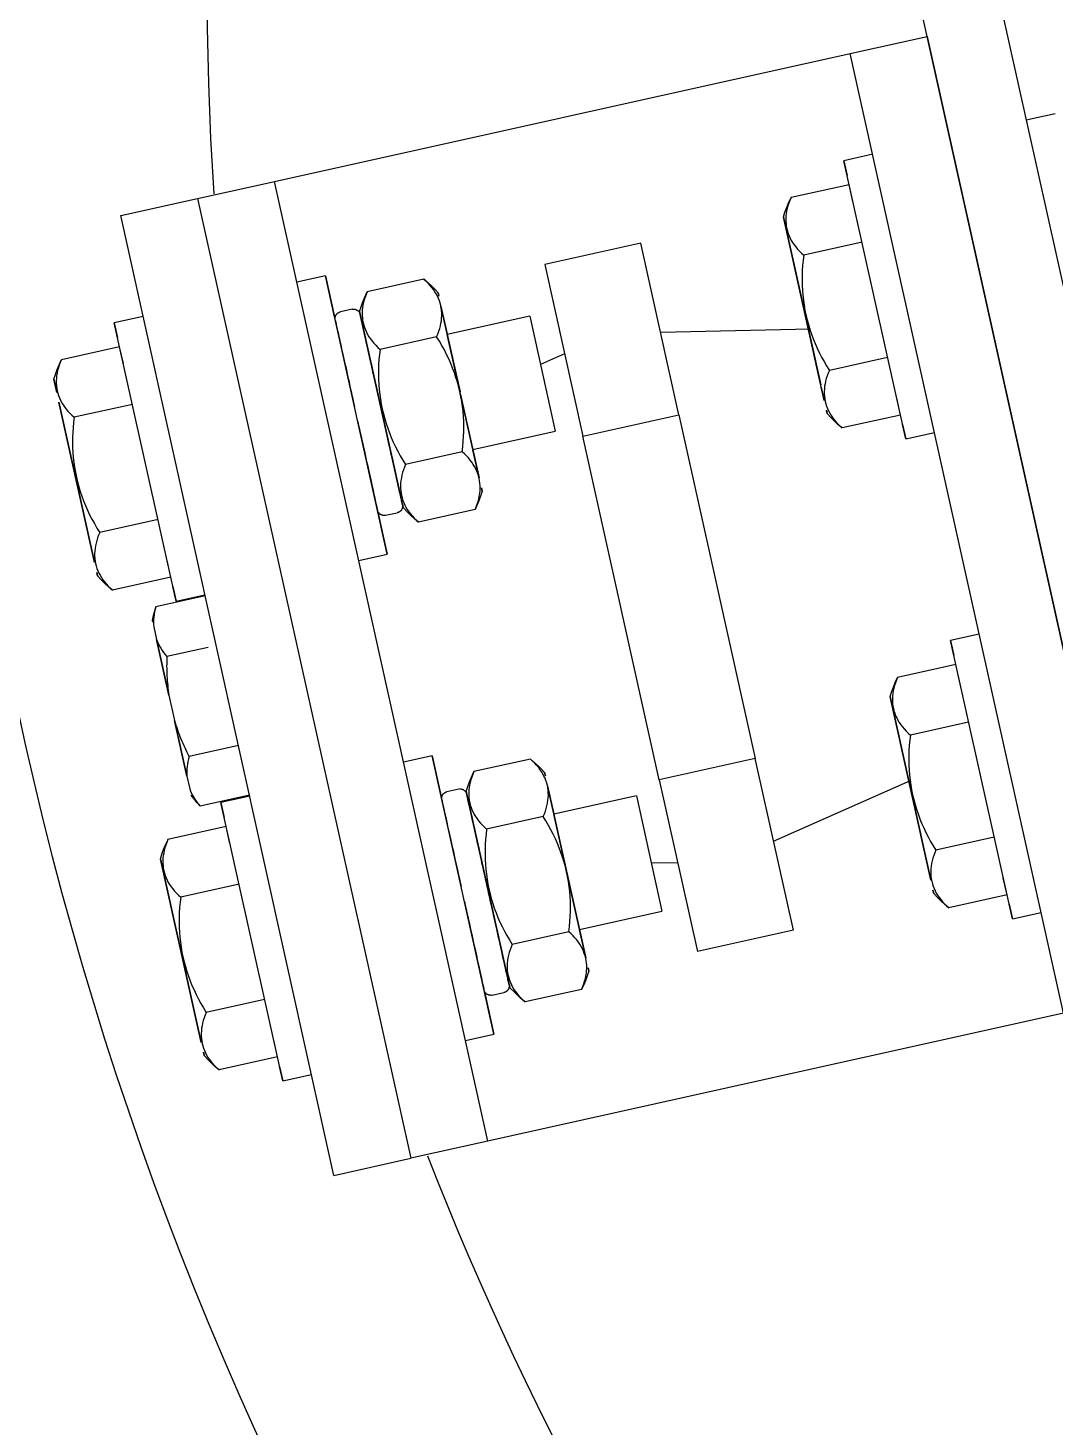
# Model space of a CAD drawing. Header units: millimetres. Extents: x -1534340 to 1713810, y -1348191 to 1114081.
# Drawn here: x 1308045.9 to 1308150.4, y -649718.7 to -649576.4 of the extents above; entities that cross this region are included whole.
import ezdxf

# ---------------------------------------------------------------- set-up
doc = ezdxf.new("R2010")
doc.units = ezdxf.units.MM
doc.header["$LTSCALE"] = 100
for name, color, linetype in [('ccu12-Manh', 8, 'Continuous'), ('KT-Kich thuoc', 9, 'Continuous'), ('SPE-MEP-Electric', 46, 'Continuous'), ('Xref_ST_MBDV Cot vach 30.7.2022$0$Xref_ST_MBDV Cot vach 30.7.2022|Xref_ST_MBDV Cot vach 30.7.2022|Xref_ST_MBDV Cot vach 30.7.2022|Xref_ST_MBDV Cot vach 30.7.2022|A-WALL-PATT', 251, 'Continuous')]:
    doc.layers.add(name, color=color, linetype=linetype)

# ---------------------------------------------------------------- blocks, each defined once
blk = doc.blocks.new('Xref_ST_MBDV Cot vach 30.7.2022$0$Tuong Vay01-flat-1')
at = {"layer": 'Xref_ST_MBDV Cot vach 30.7.2022$0$Xref_ST_MBDV Cot vach 30.7.2022|Xref_ST_MBDV Cot vach 30.7.2022|Xref_ST_MBDV Cot vach 30.7.2022|Xref_ST_MBDV Cot vach 30.7.2022|A-WALL-PATT'}
h = blk.add_hatch(dxfattribs=at)
h.set_pattern_fill('ACET-2D-VATLIEU04', color=256, scale=50, pattern_type=2)
h.set_pattern_definition([(50, (-11139561.84, -1407213.45), (-225.902474, 189.5546825), [37.5, -412.5]), (355, (-11139561.84, -1407213.45), (32.127212, 367.215716), [30, -330]), (100.4514, (-11139531.95, -1407216.06), (-341.231527, -62.944187), [31.870095, -350.571056]), (46.1842, (-11139561.84, -1407113.45), (-319.180497, 306.252097), [56.25, -618.75]), (96.6356, (-11139517.37, -1407120.34), (-516.995922, -60.144022), [47.805144, -525.8565]), (351.1842, (-11139561.84, -1407113.45), (84.740774, 546.39543), [45, -495]), (21, (-11139511.84, -1407138.45), (-105.680822, 275.3079534), [37.5, -412.5]), (326, (-11139511.84, -1407138.45), (206.128805, 305.59852), [30, -330]), (71.4514, (-11139486.97, -1407155.22), (-328.963765, 110.380101), [31.870095, -350.571056]), (37.5, (-11139561.84, -1407213.45), (-78.1345294, 101.8269012), [0, -326, 0, -335, 0, -331.25]), (7.5, (-11139561.84, -1407213.45), (-23.2793464, 176.824191), [0, -191, 0, -318.5, 0, -126.25]), (327.5, (-11139673.34, -1407213.45), (71.9444175, 112.9301145), [0, -125, 0, -390, 0, -517.5000003]), (317.5, (-11139723.34, -1407213.45), (158.0205496, 172.449169), [0, -162.5, 0, -259, 0, -367.5]), (45, (-11139561.84, -1407213.45), (-150.260191, 150.260191), []), (45, (-11139561.84, -1407152.2), (-150.260191, 150.260191), [])])
h.paths.add_polyline_path([(-82665.42, -118500.01), (-81837.42, -121132.03), (-80902.72, -123728.08), (-79862.88, -126283.84), (-78719.64, -128795.04), (-77474.9, -131257.52), (-76130.73, -133667.15), (-74689.38, -136019.95), (-73153.23, -138311.98), (-71524.86, -140539.43), (-69806.97, -142698.6), (-68002.42, -144785.88), (-66114.21, -146797.8), (-64145.5, -148731.01), (-62099.55, -150582.3), (-59979.78, -152348.57), (-57789.72, -154026.89), (-55533, -155614.47), (-53213.4, -157108.65), (-50834.77, -158506.95), (-48401.07, -159807.05), (-45916.36, -161006.78), (-43384.77, -162104.14), (-40810.51, -163097.3), (-38197.89, -163984.61), (-35551.23, -164764.6), (-32874.96, -165435.95), (-30173.53, -165997.57), (-27451.45, -166448.5), (-24701.85, -166789.32), (-4396.73, -168938.26), (36420.02, -167648.22), (41836.49, -160718.64), (12445.39, -24367.66), (8472.91, -9248.97), (-4718.71, -5521.4), (-10557.46, -9946.82), (-34021.19, -27848.25), (-39776.65, -32008.57), (-41248.86, -35293.77), (-45787.32, -38574.38), (-49368.49, -38942), (-57644.19, -44924.07), (-59844.65, -46601.45), (-61968.93, -48362.3), (-64019.6, -50208.35), (-65993.25, -52136.53), (-67886.59, -54143.62), (-69696.47, -56226.28), (-71419.87, -58381.05), (-73053.94, -60604.33), (-74595.93, -62892.43), (-76043.3, -65241.53), (-77393.62, -67647.73), (-78644.64, -70107.01), (-79794.3, -72615.29), (-80840.66, -75168.38), (-81782, -77762.03), (-82616.74, -80391.93), (-83343.48, -83053.69), (-83961.03, -85742.89), (-84468.35, -88455.04), (-84864.6, -91185.63), (-85149.11, -93930.12), (-85321.41, -96683.6), (-85381.3, -99529.51), (-85328.5, -102200.84), (-85163.21, -104955.39), (-84885.7, -107700.59), (-84496.43, -110432.19), (-83996.05, -113145.63), (-83385.37, -115836.4)], flags=16)
h.paths.add_polyline_path([(-83625.46, -118780.63), (-82785.21, -121451.59), (-81836.68, -124086.04), (-80781.46, -126679.6), (-79621.31, -129227.95), (-78358.15, -131726.85), (-76994.1, -134172.14), (-75531.43, -136559.73), (-73972.56, -138885.67), (-72320.1, -141146.07), (-70576.8, -143337.18), (-68745.55, -145455.33), (-66829.42, -147497.01), (-64831.58, -149458.82), (-62755.37, -151337.49), (-60604.25, -153129.89), (-58381.78, -154833.04), (-56091.69, -156444.1), (-53737.77, -157960.38), (-51323.96, -159379.37), (-48854.26, -160698.7), (-46332.79, -161916.18), (-43763.75, -163029.77), (-41151.42, -164037.62), (-38500.15, -164938.06), (-35814.34, -165729.58), (-33098.48, -166410.87), (-30357.09, -166980.79), (-27594.73, -167438.39), (-24815.99, -167782.83), (-4433.74, -169939.93), (36919.56, -168632.94), (42912.69, -160965.6), (13418.23, -24135.12), (9294.84, -8442.07), (-4925.94, -4423.69), (-11162.76, -9150.82), (-34617.48, -27045.38), (-40579.63, -31355.1), (-42051.84, -34640.3), (-46155.98, -37606.97), (-49737.15, -37974.59), (-58240.31, -44121.08), (-60467.12, -45818.54), (-62622.82, -47605.44), (-64703.82, -49478.79), (-66706.66, -51435.49), (-68628.01, -53472.27), (-70464.67, -55585.74), (-72213.56, -57772.38), (-73871.8, -60028.55), (-75436.6, -62350.49), (-76905.37, -64734.35), (-78275.67, -67176.14), (-79545.2, -69671.8), (-80711.86, -72217.17), (-81773.71, -74808.03), (-82728.97, -77440.05), (-83576.05, -80108.85), (-84313.55, -82809.98), (-84940.23, -85538.96), (-85455.06, -88291.23), (-85857.17, -91062.22), (-86145.89, -93847.3), (-86320.76, -96641.84), (-86381.51, -99528.87), (-86327.91, -102240.68), (-86160.19, -105035.66), (-85878.58, -107821.47), (-85483.55, -110593.48), (-84975.76, -113347.05), (-84356.06, -116077.62)])
blk = doc.blocks.new('A$C3D120D72')
for p, q in [((-462.44, 343.62), (-462.42, 2221.96)), ((-454.42, 2221.96), (-454.44, 343.62)), ((-454.43, 1147.79), (-454.43, 1247.79)), ((-446.43, 1247.79), (-386.43, 1247.79)), ((-446.43, 1247.79), (-446.43, 1147.79)), ((-386.43, 1247.79), (-378.4, 1247.79)), ((-386.43, 1247.79), (-386.43, 1147.79)), ((-378.4, 1147.79), (-378.4, 1247.79)), ((-370.4, 1247.79), (-378.4, 1247.79)), ((-370.4, 1247.79), (-370.4, 1147.79)), ((-443.43, 1237.29), (-446.43, 1237.29)), ((-443.43, 1237.29), (-446.43, 1237.29)), ((-443.43, 1235.77), (-443.43, 1237.29)), ((-443.43, 1237.29), (-443.43, 1208.29)), ((-443.43, 1235.77), (-443.43, 1237.29)), ((-443.43, 1237.29), (-443.43, 1235.77)), ((-386.43, 1237.29), (-389.4, 1237.29)), ((-389.4, 1233.04), (-389.4, 1237.29)), ((-389.4, 1237.29), (-389.4, 1208.29)), ((-386.43, 1237.29), (-389.4, 1237.29)), ((-389.4, 1233.04), (-389.4, 1237.29)), ((-389.4, 1237.29), (-389.4, 1233.04)), ((-367.4, 1237.29), (-370.4, 1237.29)), ((-367.4, 1237.29), (-370.4, 1237.29)), ((-367.4, 1235.77), (-367.4, 1237.29)), ((-367.4, 1237.29), (-367.4, 1208.29)), ((-367.4, 1235.77), (-367.4, 1237.29)), ((-367.4, 1237.29), (-367.4, 1235.77)), ((-443.43, 1234.79), (-437.36, 1234.79)), ((-443.43, 1234.79), (-443.43, 1233.04)), ((-399.1, 1234.79), (-393.2, 1234.79)), ((-367.4, 1234.79), (-361.32, 1234.79)), ((-367.4, 1234.79), (-367.4, 1233.04)), ((-436.21, 1233.08), (-436.18, 1233.03)), ((-436.18, 1233.03), (-436.18, 1232.68)), ((-436.18, 1232.68), (-436.18, 1233.03)), ((-436.18, 1233.03), (-436.18, 1232.68)), ((-436.18, 1232.68), (-436.18, 1233.03)), ((-421.43, 1233.59), (-411.43, 1233.59)), ((-421.43, 1233.59), (-421.43, 1215.69)), ((-411.43, 1215.69), (-411.43, 1233.59)), ((-400.21, 1233.14), (-399.95, 1233.58)), ((-400.21, 1232.79), (-400.21, 1233.14)), ((-400.21, 1233.14), (-400.21, 1232.79)), ((-400.21, 1232.79), (-400.21, 1233.14)), ((-400.21, 1233.14), (-400.21, 1232.79)), ((-392.05, 1233.08), (-392.01, 1233)), ((-392.01, 1233), (-392.01, 1232.65)), ((-392.01, 1232.65), (-392.01, 1233)), ((-392.01, 1233), (-392.01, 1232.65)), ((-392.01, 1232.65), (-392.01, 1233)), ((-390.09, 1233.39), (-391.31, 1233.39)), ((-360.17, 1233.08), (-360.15, 1233.03)), ((-360.15, 1233.03), (-360.15, 1232.68)), ((-360.15, 1232.68), (-360.15, 1233.03)), ((-360.15, 1233.03), (-360.15, 1232.68)), ((-360.15, 1232.68), (-360.15, 1233.03)), ((-436.18, 1231.66), (-436.18, 1212.55)), ((-436.18, 1212.55), (-436.18, 1231.66)), ((-436.18, 1231.66), (-436.18, 1212.55)), ((-436.18, 1212.55), (-436.18, 1231.66)), ((-400.21, 1213.83), (-400.21, 1231.75)), ((-400.21, 1231.75), (-400.21, 1228.84)), ((-400.21, 1228.84), (-400.21, 1231.75)), ((-400.21, 1231.75), (-400.21, 1228.84)), ((-392.01, 1231.63), (-392.01, 1212.58)), ((-392.01, 1212.58), (-392.01, 1231.63)), ((-392.01, 1231.63), (-392.01, 1212.58)), ((-392.01, 1212.58), (-392.01, 1231.63)), ((-360.15, 1231.66), (-360.15, 1212.55)), ((-360.15, 1212.55), (-360.15, 1231.66)), ((-360.15, 1231.66), (-360.15, 1212.55)), ((-360.15, 1212.55), (-360.15, 1231.66)), ((-443.43, 1228.79), (-437.36, 1228.79)), ((-400.2, 1228.79), (-408.8, 1228.79)), ((-408.8, 1216.79), (-408.8, 1228.79)), ((-400.2, 1228.79), (-400.2, 1216.79)), ((-399.1, 1228.79), (-393.2, 1228.79)), ((-367.4, 1228.79), (-361.32, 1228.79)), ((-421.43, 1224.29), (-436.38, 1221.3)), ((-408.8, 1223.76), (-411.43, 1224.29)), ((-443.43, 1216.79), (-437.36, 1216.79)), ((-408.8, 1216.79), (-400.2, 1216.79)), ((-400.21, 1216.74), (-400.21, 1213.83)), ((-400.21, 1213.83), (-400.21, 1216.74)), ((-400.21, 1216.74), (-400.21, 1213.83)), ((-399.1, 1216.79), (-393.2, 1216.79)), ((-367.4, 1216.79), (-361.32, 1216.79)), ((-421.43, 1215.69), (-411.43, 1215.69)), ((-421.43, 1179.89), (-421.43, 1215.69)), ((-411.43, 1215.69), (-411.43, 1179.89)), ((-443.43, 1212.54), (-443.43, 1210.79)), ((-436.18, 1212.55), (-436.44, 1212.11)), ((-400.21, 1212.44), (-400.21, 1212.8)), ((-400.21, 1212.8), (-400.21, 1212.44)), ((-400.21, 1212.44), (-400.21, 1212.8)), ((-400.21, 1212.8), (-400.21, 1212.44)), ((-392.01, 1212.58), (-392.27, 1212.14)), ((-389.4, 1208.29), (-389.4, 1212.54)), ((-389.4, 1208.29), (-389.4, 1212.54)), ((-389.4, 1212.54), (-389.4, 1208.29)), ((-367.4, 1212.54), (-367.4, 1210.79)), ((-360.15, 1212.55), (-360.41, 1212.11)), ((-391.31, 1212.19), (-390.09, 1212.19)), ((-443.43, 1210.79), (-437.36, 1210.79)), ((-443.43, 1208.29), (-443.43, 1209.82)), ((-443.43, 1208.29), (-443.43, 1209.82)), ((-443.43, 1209.82), (-443.43, 1208.29)), ((-399.1, 1210.79), (-393.2, 1210.79)), ((-367.4, 1210.79), (-361.32, 1210.79)), ((-367.4, 1208.29), (-367.4, 1209.82)), ((-367.4, 1208.29), (-367.4, 1209.82)), ((-367.4, 1209.82), (-367.4, 1208.29)), ((-446.43, 1208.29), (-443.43, 1208.29)), ((-446.43, 1208.29), (-443.43, 1208.29)), ((-389.4, 1208.29), (-386.43, 1208.29)), ((-389.4, 1208.29), (-386.43, 1208.29)), ((-370.4, 1208.29), (-367.4, 1208.29)), ((-370.4, 1208.29), (-367.4, 1208.29)), ((-370.4, 1208.18), (-365.26, 1208.18)), ((-364.61, 1204.92), (-364.61, 1206.24)), ((-364.61, 1204.92), (-364.61, 1199.11)), ((-364.61, 1199.11), (-364.61, 1204.92)), ((-370.4, 1202.99), (-365.26, 1202.99)), ((-364.61, 1196.47), (-364.61, 1199.11)), ((-364.61, 1196.47), (-364.61, 1190.66)), ((-364.61, 1190.66), (-364.61, 1196.47)), ((-369.56, 1192.59), (-365.26, 1192.59)), ((-364.61, 1189.34), (-364.61, 1190.66)), ((-364.61, 1188.86), (-364.61, 1188.69)), ((-364.61, 1188.69), (-364.61, 1188.86)), ((-443.43, 1187.29), (-446.43, 1187.29)), ((-443.43, 1187.29), (-446.43, 1187.29)), ((-443.43, 1185.77), (-443.43, 1187.29)), ((-443.43, 1187.29), (-443.43, 1185.77)), ((-443.43, 1185.77), (-443.43, 1187.29)), ((-443.43, 1187.29), (-443.43, 1158.29)), ((-386.43, 1187.29), (-389.4, 1187.29)), ((-389.4, 1183.04), (-389.4, 1187.29)), ((-389.4, 1187.29), (-389.4, 1158.29)), ((-386.43, 1187.29), (-389.4, 1187.29)), ((-389.4, 1183.04), (-389.4, 1187.29)), ((-389.4, 1187.29), (-389.4, 1183.04)), ((-370.4, 1187.4), (-365.26, 1187.4)), ((-367.4, 1187.29), (-370.4, 1187.29)), ((-367.4, 1187.29), (-370.4, 1187.29)), ((-367.4, 1185.77), (-367.4, 1187.29)), ((-367.4, 1187.29), (-367.4, 1158.29)), ((-367.4, 1185.77), (-367.4, 1187.29)), ((-367.4, 1187.29), (-367.4, 1185.77)), ((-443.43, 1184.79), (-437.36, 1184.79)), ((-443.43, 1184.79), (-443.43, 1183.04)), ((-399.1, 1184.79), (-393.2, 1184.79)), ((-367.4, 1184.79), (-361.33, 1184.79)), ((-367.4, 1184.79), (-367.4, 1183.04)), ((-436.21, 1183.08), (-436.18, 1183.03)), ((-436.18, 1183.03), (-436.18, 1182.68)), ((-436.18, 1182.68), (-436.18, 1183.03)), ((-436.18, 1183.03), (-436.18, 1182.68)), ((-436.18, 1182.68), (-436.18, 1183.03)), ((-400.21, 1183.14), (-399.95, 1183.58)), ((-400.21, 1182.79), (-400.21, 1183.14)), ((-400.21, 1183.14), (-400.21, 1182.79)), ((-400.21, 1182.79), (-400.21, 1183.14)), ((-400.21, 1183.14), (-400.21, 1182.79)), ((-392.05, 1183.08), (-392.01, 1183)), ((-392.01, 1183), (-392.01, 1182.65)), ((-392.01, 1182.65), (-392.01, 1183)), ((-392.01, 1183), (-392.01, 1182.65)), ((-392.01, 1182.65), (-392.01, 1183)), ((-390.09, 1183.39), (-391.31, 1183.39)), ((-360.17, 1183.08), (-360.15, 1183.03)), ((-360.15, 1183.03), (-360.15, 1182.68)), ((-360.15, 1182.68), (-360.15, 1183.03)), ((-360.15, 1183.03), (-360.15, 1182.68)), ((-360.15, 1182.68), (-360.15, 1183.03)), ((-436.18, 1181.66), (-436.18, 1180.27)), ((-436.18, 1180.27), (-436.18, 1181.66)), ((-436.18, 1181.66), (-436.18, 1162.55)), ((-436.18, 1180.27), (-436.18, 1181.66)), ((-400.21, 1173.04), (-400.21, 1181.75)), ((-400.21, 1181.75), (-400.21, 1178.84)), ((-400.21, 1178.84), (-400.21, 1181.75)), ((-400.21, 1181.75), (-400.21, 1178.84)), ((-392.01, 1181.63), (-392.01, 1162.58)), ((-392.01, 1162.58), (-392.01, 1181.63)), ((-392.01, 1181.63), (-392.01, 1162.58)), ((-392.01, 1162.58), (-392.01, 1181.63)), ((-360.15, 1181.66), (-360.15, 1164.96)), ((-360.15, 1164.96), (-360.15, 1181.66)), ((-360.15, 1181.66), (-360.15, 1164.96)), ((-360.15, 1164.96), (-360.15, 1181.66)), ((-436.18, 1180.03), (-436.18, 1162.55)), ((-436.18, 1162.55), (-436.18, 1180.03)), ((-436.18, 1162.55), (-436.18, 1180.03)), ((-421.43, 1179.89), (-421.43, 1162)), ((-411.43, 1179.89), (-421.43, 1179.89)), ((-411.43, 1162), (-411.43, 1179.89)), ((-443.43, 1178.79), (-437.36, 1178.79)), ((-400.2, 1178.79), (-408.8, 1178.79)), ((-408.8, 1166.79), (-408.8, 1178.79)), ((-400.2, 1178.79), (-400.2, 1166.79)), ((-399.1, 1178.79), (-393.2, 1178.79)), ((-367.4, 1178.79), (-361.33, 1178.79)), ((-436.38, 1174.28), (-421.43, 1171.29)), ((-400.21, 1163.83), (-400.21, 1172.79)), ((-411.43, 1171.29), (-408.8, 1171.82)), ((-443.43, 1166.79), (-437.36, 1166.79)), ((-408.8, 1166.79), (-400.2, 1166.79)), ((-400.21, 1166.74), (-400.21, 1163.83)), ((-400.21, 1163.83), (-400.21, 1166.74)), ((-400.21, 1166.74), (-400.21, 1163.83)), ((-399.1, 1166.79), (-393.2, 1166.79)), ((-367.4, 1166.79), (-361.33, 1166.79)), ((-400.21, 1162.44), (-400.21, 1162.8)), ((-400.21, 1162.8), (-400.21, 1162.44)), ((-400.21, 1162.44), (-400.21, 1162.8)), ((-400.21, 1162.8), (-400.21, 1162.44)), ((-360.15, 1163.93), (-360.15, 1162.55)), ((-360.15, 1162.55), (-360.15, 1163.93)), ((-360.15, 1163.93), (-360.15, 1162.55)), ((-360.15, 1162.55), (-360.15, 1163.93)), ((-443.43, 1162.54), (-443.43, 1160.79)), ((-436.18, 1162.55), (-436.44, 1162.11)), ((-421.43, 1162), (-411.43, 1162)), ((-392.01, 1162.58), (-392.27, 1162.14)), ((-391.31, 1162.19), (-390.09, 1162.19)), ((-389.4, 1158.29), (-389.4, 1162.54)), ((-389.4, 1158.29), (-389.4, 1162.54)), ((-389.4, 1162.54), (-389.4, 1158.29)), ((-367.4, 1162.54), (-367.4, 1160.79)), ((-360.15, 1162.55), (-360.41, 1162.11)), ((-443.43, 1160.79), (-437.36, 1160.79)), ((-443.43, 1158.29), (-443.43, 1159.82)), ((-443.43, 1159.82), (-443.43, 1158.29)), ((-443.43, 1158.29), (-443.43, 1159.82)), ((-399.1, 1160.79), (-393.2, 1160.79)), ((-367.4, 1160.79), (-361.33, 1160.79)), ((-367.4, 1158.29), (-367.4, 1159.82)), ((-367.4, 1158.29), (-367.4, 1159.82)), ((-367.4, 1159.82), (-367.4, 1158.29)), ((-465.43, 1158.29), (-462.43, 1158.29)), ((-465.43, 1158.29), (-462.43, 1158.29)), ((-446.43, 1158.29), (-443.43, 1158.29)), ((-446.43, 1158.29), (-443.43, 1158.29)), ((-389.4, 1158.29), (-386.43, 1158.29)), ((-389.4, 1158.29), (-386.43, 1158.29)), ((-370.4, 1158.29), (-367.4, 1158.29)), ((-370.4, 1158.29), (-367.4, 1158.29)), ((-446.43, 1147.79), (-454.43, 1147.79)), ((-386.43, 1147.79), (-446.43, 1147.79)), ((-378.4, 1147.79), (-386.43, 1147.79)), ((-370.4, 1147.79), (-378.4, 1147.79))]:
    blk.add_line(p, q)
at = {"flags": 128}
for points in [[(-437.36, 1234.79), (-437.05, 1234.38), (-436.75, 1233.96), (-436.47, 1233.52), (-436.21, 1233.08), (-436.18, 1233.03)], [(-400.21, 1233.14), (-399.95, 1233.58), (-399.67, 1234.01), (-399.37, 1234.43), (-399.1, 1234.79)], [(-393.2, 1234.79), (-392.89, 1234.38), (-392.59, 1233.96), (-392.32, 1233.52), (-392.05, 1233.08), (-392.01, 1233)], [(-361.32, 1234.79), (-361.01, 1234.38), (-360.72, 1233.96), (-360.44, 1233.52), (-360.17, 1233.08), (-360.15, 1233.03)], [(-392, 1232.71), (-392, 1232.74), (-391.99, 1232.76), (-391.99, 1232.79), (-391.99, 1232.82), (-391.98, 1232.84), (-391.98, 1232.87), (-391.97, 1232.9), (-391.96, 1232.92), (-391.95, 1232.95), (-391.94, 1232.97), (-391.93, 1233), (-391.92, 1233.02), (-391.91, 1233.05), (-391.89, 1233.07), (-391.88, 1233.09), (-391.86, 1233.12), (-391.84, 1233.14), (-391.83, 1233.16), (-391.81, 1233.18), (-391.79, 1233.2), (-391.77, 1233.22), (-391.75, 1233.23), (-391.73, 1233.25), (-391.71, 1233.27), (-391.68, 1233.28), (-391.66, 1233.3), (-391.64, 1233.31), (-391.61, 1233.32), (-391.59, 1233.33), (-391.56, 1233.34), (-391.54, 1233.35), (-391.51, 1233.36), (-391.48, 1233.37), (-391.46, 1233.38), (-391.43, 1233.38), (-391.4, 1233.38), (-391.38, 1233.39), (-391.35, 1233.39), (-391.32, 1233.39), (-391.31, 1233.39)], [(-392, 1224.66), (-392, 1225.04), (-392, 1225.43), (-392, 1225.81), (-392, 1226.18), (-392, 1226.55), (-392, 1226.92), (-392, 1227.28), (-392, 1227.63), (-392, 1227.97), (-392, 1228.3), (-392, 1228.63), (-392, 1228.94), (-392, 1229.25), (-392, 1229.55), (-392, 1229.83), (-392, 1230.1), (-392, 1230.37), (-392, 1230.62), (-392, 1230.85), (-392, 1231.08), (-392, 1231.29), (-392, 1231.49), (-392, 1231.67), (-392, 1231.84), (-392, 1232), (-392, 1232.14), (-392, 1232.26), (-392, 1232.37), (-392, 1232.47), (-392, 1232.55), (-392, 1232.61), (-392, 1232.66), (-392, 1232.69), (-392, 1232.71)], [(-392, 1232.71), (-392, 1232.7), (-392, 1232.68), (-392, 1232.64), (-392, 1232.58), (-392, 1232.51), (-392, 1232.42), (-392, 1232.32), (-392, 1232.21), (-392, 1232.07), (-392, 1231.93), (-392, 1231.76), (-392, 1231.59), (-392, 1231.4), (-392, 1231.19), (-392, 1230.98), (-392, 1230.75), (-392, 1230.5), (-392, 1230.25), (-392, 1229.98), (-392, 1229.7), (-392, 1229.41), (-392, 1229.11), (-392, 1228.8), (-392, 1228.48), (-392, 1228.15), (-392, 1227.81), (-392, 1227.47), (-392, 1227.11), (-392, 1226.75), (-392, 1226.38), (-392, 1226.01), (-392, 1225.63), (-392, 1225.25), (-392, 1224.87), (-392, 1224.48), (-392, 1224.08), (-392, 1223.69), (-392, 1223.29), (-392, 1222.9), (-392, 1222.5), (-392, 1222.1), (-392, 1221.71), (-392, 1221.32), (-392, 1220.93), (-392, 1220.54), (-392, 1220.15), (-392, 1219.77), (-392, 1219.4), (-392, 1219.03), (-392, 1218.66), (-392, 1218.31), (-392, 1217.96), (-392, 1217.61), (-392, 1217.28), (-392, 1216.95), (-392, 1216.64), (-392, 1216.33), (-392, 1216.04), (-392, 1215.75), (-392, 1215.48), (-392, 1215.22), (-392, 1214.97), (-392, 1214.73), (-392, 1214.5), (-392, 1214.29), (-392, 1214.09), (-392, 1213.91), (-392, 1213.74), (-392, 1213.59), (-392, 1213.45), (-392, 1213.32), (-392, 1213.21), (-392, 1213.12), (-392, 1213.04), (-392, 1212.97), (-392, 1212.92), (-392, 1212.89), (-392, 1212.88)], [(-391.99, 1232.79), (-391.99, 1232.82), (-391.98, 1232.84), (-391.98, 1232.87), (-391.97, 1232.9), (-391.96, 1232.92), (-391.95, 1232.95), (-391.94, 1232.97), (-391.93, 1233), (-391.92, 1233.02), (-391.91, 1233.05), (-391.89, 1233.07), (-391.88, 1233.09), (-391.86, 1233.12), (-391.84, 1233.14), (-391.83, 1233.16), (-391.81, 1233.18), (-391.79, 1233.2), (-391.77, 1233.22), (-391.75, 1233.23), (-391.73, 1233.25), (-391.71, 1233.27), (-391.68, 1233.28), (-391.66, 1233.3), (-391.64, 1233.31), (-391.61, 1233.32), (-391.59, 1233.33), (-391.56, 1233.34), (-391.54, 1233.35), (-391.51, 1233.36), (-391.48, 1233.37), (-391.46, 1233.38), (-391.43, 1233.38), (-391.4, 1233.38), (-391.38, 1233.39)], [(-390.09, 1233.39), (-390.07, 1233.39), (-390.04, 1233.39), (-390.01, 1233.39), (-389.98, 1233.38), (-389.96, 1233.38), (-389.93, 1233.37), (-389.9, 1233.36), (-389.87, 1233.36), (-389.85, 1233.35), (-389.82, 1233.34), (-389.8, 1233.32), (-389.77, 1233.31), (-389.75, 1233.3), (-389.72, 1233.28), (-389.7, 1233.27), (-389.68, 1233.25), (-389.66, 1233.24), (-389.63, 1233.22), (-389.61, 1233.2), (-389.59, 1233.18), (-389.57, 1233.16), (-389.56, 1233.14), (-389.54, 1233.12), (-389.52, 1233.09), (-389.51, 1233.07), (-389.49, 1233.05), (-389.48, 1233.02), (-389.47, 1233), (-389.45, 1232.97), (-389.44, 1232.95), (-389.43, 1232.92), (-389.43, 1232.89), (-389.42, 1232.87), (-389.41, 1232.84), (-389.41, 1232.81), (-389.4, 1232.78), (-389.4, 1232.76), (-389.4, 1232.73), (-389.4, 1232.7)], [(-389.85, 1233.35), (-389.82, 1233.34), (-389.8, 1233.32), (-389.77, 1233.31), (-389.75, 1233.3), (-389.72, 1233.28), (-389.7, 1233.27), (-389.68, 1233.25), (-389.66, 1233.24), (-389.63, 1233.22), (-389.61, 1233.2), (-389.59, 1233.18), (-389.57, 1233.16), (-389.56, 1233.14), (-389.54, 1233.12), (-389.52, 1233.09), (-389.51, 1233.07), (-389.49, 1233.05), (-389.48, 1233.02), (-389.47, 1233), (-389.45, 1232.97)], [(-389.4, 1223.48), (-389.4, 1223.87), (-389.4, 1224.26), (-389.4, 1224.65), (-389.4, 1225.04), (-389.4, 1225.42), (-389.4, 1225.8), (-389.4, 1226.18), (-389.4, 1226.55), (-389.4, 1226.91), (-389.4, 1227.27), (-389.4, 1227.62), (-389.4, 1227.96), (-389.4, 1228.29), (-389.4, 1228.62), (-389.4, 1228.93), (-389.4, 1229.24), (-389.4, 1229.53), (-389.4, 1229.82), (-389.4, 1230.09), (-389.4, 1230.35), (-389.4, 1230.6), (-389.4, 1230.84), (-389.4, 1231.06), (-389.4, 1231.28), (-389.4, 1231.47), (-389.4, 1231.66), (-389.4, 1231.83), (-389.4, 1231.98), (-389.4, 1232.12), (-389.4, 1232.25), (-389.4, 1232.36), (-389.4, 1232.45), (-389.4, 1232.53), (-389.4, 1232.59), (-389.4, 1232.64), (-389.4, 1232.67), (-389.4, 1232.69)], [(-392, 1231.76), (-392, 1231.59), (-392, 1231.4), (-392, 1231.19), (-392, 1230.98), (-392, 1230.75), (-392, 1230.5), (-392, 1230.25), (-392, 1229.98), (-392, 1229.7), (-392, 1229.41), (-392, 1229.11), (-392, 1228.8), (-392, 1228.48), (-392, 1228.15), (-392, 1227.81), (-392, 1227.47), (-392, 1227.11), (-392, 1226.75), (-392, 1226.38), (-392, 1226.01), (-392, 1225.63), (-392, 1225.25), (-392, 1224.87)], [(-392, 1224.66), (-392, 1225.04), (-392, 1225.43), (-392, 1225.81), (-392, 1226.18), (-392, 1226.55), (-392, 1226.92), (-392, 1227.28), (-392, 1227.63), (-392, 1227.97), (-392, 1228.3), (-392, 1228.63), (-392, 1228.94), (-392, 1229.25), (-392, 1229.55), (-392, 1229.83), (-392, 1230.1), (-392, 1230.37), (-392, 1230.62), (-392, 1230.85), (-392, 1231.08), (-392, 1231.29), (-392, 1231.49), (-392, 1231.67)], [(-392, 1221.71), (-392, 1221.32), (-392, 1220.93), (-392, 1220.54), (-392, 1220.15), (-392, 1219.77), (-392, 1219.4), (-392, 1219.03), (-392, 1218.66), (-392, 1218.31), (-392, 1217.96), (-392, 1217.61), (-392, 1217.28), (-392, 1216.95), (-392, 1216.64), (-392, 1216.33), (-392, 1216.04), (-392, 1215.75), (-392, 1215.48), (-392, 1215.22), (-392, 1214.97), (-392, 1214.73)], [(-392, 1214.84), (-392, 1215.08), (-392, 1215.33), (-392, 1215.6), (-392, 1215.88), (-392, 1216.17), (-392, 1216.47), (-392, 1216.78), (-392, 1217.1), (-392, 1217.43), (-392, 1217.77), (-392, 1218.12), (-392, 1218.47), (-392, 1218.83), (-392, 1219.2), (-392, 1219.57), (-392, 1219.95), (-392, 1220.33), (-392, 1220.72), (-392, 1221.11), (-392, 1221.5)], [(-392, 1214.84), (-392, 1215.08), (-392, 1215.33), (-392, 1215.6), (-392, 1215.88), (-392, 1216.17), (-392, 1216.47), (-392, 1216.78), (-392, 1217.1), (-392, 1217.43), (-392, 1217.77), (-392, 1218.12), (-392, 1218.47), (-392, 1218.83), (-392, 1219.2), (-392, 1219.57), (-392, 1219.95), (-392, 1220.33), (-392, 1220.72), (-392, 1221.11), (-392, 1221.5)], [(-389.4, 1212.9), (-389.4, 1212.92), (-389.4, 1212.96), (-389.4, 1213.02), (-389.4, 1213.09), (-389.4, 1213.17), (-389.4, 1213.27), (-389.4, 1213.39), (-389.4, 1213.52), (-389.4, 1213.67), (-389.4, 1213.83), (-389.4, 1214.01), (-389.4, 1214.2), (-389.4, 1214.4), (-389.4, 1214.62), (-389.4, 1214.85), (-389.4, 1215.09), (-389.4, 1215.35), (-389.4, 1215.61), (-389.4, 1215.89), (-389.4, 1216.18), (-389.4, 1216.48), (-389.4, 1216.79), (-389.4, 1217.11), (-389.4, 1217.44), (-389.4, 1217.78), (-389.4, 1218.12), (-389.4, 1218.48), (-389.4, 1218.84), (-389.4, 1219.2), (-389.4, 1219.57), (-389.4, 1219.95), (-389.4, 1220.33), (-389.4, 1220.72), (-389.4, 1221.11), (-389.4, 1221.5), (-389.4, 1221.89)], [(-436.18, 1212.55), (-436.44, 1212.11), (-436.72, 1211.67), (-437.01, 1211.25), (-437.32, 1210.84), (-437.36, 1210.79)], [(-399.1, 1210.79), (-399.41, 1211.2), (-399.71, 1211.63), (-399.99, 1212.06), (-400.21, 1212.44)], [(-392.01, 1212.58), (-392.27, 1212.14), (-392.54, 1211.7), (-392.84, 1211.28), (-393.15, 1210.87), (-393.2, 1210.79)], [(-392, 1212.87), (-392, 1212.88), (-392, 1212.9), (-392, 1212.94), (-392, 1213), (-392, 1213.07), (-392, 1213.16), (-392, 1213.26), (-392, 1213.38), (-392, 1213.51), (-392, 1213.66), (-392, 1213.82)], [(-392, 1213.74), (-392, 1213.59), (-392, 1213.45), (-392, 1213.32), (-392, 1213.21), (-392, 1213.12), (-392, 1213.04), (-392, 1212.97), (-392, 1212.92), (-392, 1212.89), (-392, 1212.88)], [(-392, 1212.87), (-392, 1212.88), (-392, 1212.9), (-392, 1212.94), (-392, 1213), (-392, 1213.07), (-392, 1213.16), (-392, 1213.26), (-392, 1213.38), (-392, 1213.51), (-392, 1213.66)], [(-391.31, 1212.19), (-391.34, 1212.19), (-391.37, 1212.19), (-391.4, 1212.2), (-391.42, 1212.2), (-391.45, 1212.2), (-391.48, 1212.21), (-391.5, 1212.22), (-391.53, 1212.23), (-391.55, 1212.23), (-391.58, 1212.24), (-391.6, 1212.26), (-391.63, 1212.27), (-391.65, 1212.28), (-391.68, 1212.29), (-391.7, 1212.31), (-391.72, 1212.33), (-391.74, 1212.34), (-391.76, 1212.36), (-391.78, 1212.38), (-391.8, 1212.4), (-391.82, 1212.42), (-391.84, 1212.44), (-391.86, 1212.46), (-391.87, 1212.48), (-391.89, 1212.5), (-391.9, 1212.53), (-391.92, 1212.55), (-391.93, 1212.58), (-391.94, 1212.6), (-391.95, 1212.63), (-391.96, 1212.65), (-391.97, 1212.68), (-391.97, 1212.7), (-391.98, 1212.73), (-391.99, 1212.76), (-391.99, 1212.78), (-391.99, 1212.81), (-392, 1212.84), (-392, 1212.87), (-392, 1212.87)], [(-391.58, 1212.24), (-391.6, 1212.26), (-391.63, 1212.27), (-391.65, 1212.28), (-391.68, 1212.29), (-391.7, 1212.31), (-391.72, 1212.33), (-391.74, 1212.34), (-391.76, 1212.36), (-391.78, 1212.38), (-391.8, 1212.4), (-391.82, 1212.42), (-391.84, 1212.44), (-391.86, 1212.46), (-391.87, 1212.48), (-391.89, 1212.5), (-391.9, 1212.53), (-391.92, 1212.55), (-391.93, 1212.58), (-391.94, 1212.6), (-391.95, 1212.63), (-391.96, 1212.65), (-391.97, 1212.68), (-391.97, 1212.7), (-391.98, 1212.73), (-391.99, 1212.76), (-391.99, 1212.78), (-391.99, 1212.81), (-392, 1212.84), (-392, 1212.87), (-392, 1212.87)], [(-389.4, 1212.86), (-389.4, 1212.83), (-389.4, 1212.81), (-389.41, 1212.78), (-389.41, 1212.75), (-389.42, 1212.72), (-389.42, 1212.7), (-389.43, 1212.67), (-389.44, 1212.64), (-389.45, 1212.62), (-389.46, 1212.59), (-389.48, 1212.57), (-389.49, 1212.54), (-389.5, 1212.52), (-389.52, 1212.49), (-389.53, 1212.47), (-389.55, 1212.45), (-389.57, 1212.43), (-389.59, 1212.41), (-389.61, 1212.39), (-389.63, 1212.37), (-389.65, 1212.35), (-389.67, 1212.33), (-389.69, 1212.32), (-389.72, 1212.3), (-389.74, 1212.29), (-389.77, 1212.27), (-389.79, 1212.26), (-389.82, 1212.25), (-389.84, 1212.24), (-389.87, 1212.23), (-389.89, 1212.22), (-389.92, 1212.21), (-389.95, 1212.21), (-389.98, 1212.2), (-390, 1212.2), (-390.03, 1212.19), (-390.06, 1212.19), (-390.09, 1212.19), (-390.09, 1212.19)], [(-389.5, 1212.52), (-389.52, 1212.49), (-389.53, 1212.47), (-389.55, 1212.45), (-389.57, 1212.43), (-389.59, 1212.41), (-389.61, 1212.39), (-389.63, 1212.37), (-389.65, 1212.35), (-389.67, 1212.33), (-389.69, 1212.32), (-389.72, 1212.3), (-389.74, 1212.29), (-389.77, 1212.27), (-389.79, 1212.26), (-389.82, 1212.25), (-389.84, 1212.24), (-389.87, 1212.23), (-389.89, 1212.22), (-389.92, 1212.21), (-389.95, 1212.21), (-389.98, 1212.2), (-390, 1212.2), (-390.03, 1212.19)], [(-360.15, 1212.55), (-360.41, 1212.11), (-360.68, 1211.67), (-360.98, 1211.25), (-361.29, 1210.84), (-361.32, 1210.79)], [(-365.26, 1208.18), (-365.02, 1207.73), (-364.79, 1207.27), (-364.61, 1206.89)], [(-364.61, 1188.69), (-364.83, 1188.23), (-365.06, 1187.77), (-365.26, 1187.4)], [(-437.36, 1184.79), (-437.05, 1184.38), (-436.75, 1183.96), (-436.47, 1183.52), (-436.21, 1183.08), (-436.18, 1183.03)], [(-400.21, 1183.14), (-399.95, 1183.58), (-399.67, 1184.01), (-399.37, 1184.43), (-399.1, 1184.79)], [(-393.2, 1184.79), (-392.89, 1184.38), (-392.6, 1183.96), (-392.32, 1183.52), (-392.05, 1183.08), (-392.01, 1183)], [(-361.33, 1184.79), (-361.01, 1184.38), (-360.72, 1183.96), (-360.44, 1183.52), (-360.17, 1183.08), (-360.15, 1183.03)], [(-392, 1182.71), (-392, 1182.74), (-391.99, 1182.76), (-391.99, 1182.79), (-391.99, 1182.82), (-391.98, 1182.84), (-391.98, 1182.87), (-391.97, 1182.9), (-391.96, 1182.92), (-391.95, 1182.95), (-391.94, 1182.97), (-391.93, 1183), (-391.92, 1183.02), (-391.91, 1183.05), (-391.89, 1183.07), (-391.88, 1183.09), (-391.86, 1183.12), (-391.84, 1183.14), (-391.83, 1183.16), (-391.81, 1183.18), (-391.79, 1183.2), (-391.77, 1183.22), (-391.75, 1183.23), (-391.73, 1183.25), (-391.71, 1183.27), (-391.68, 1183.28), (-391.66, 1183.3), (-391.64, 1183.31), (-391.61, 1183.32), (-391.59, 1183.33), (-391.56, 1183.34), (-391.54, 1183.35), (-391.51, 1183.36), (-391.48, 1183.37), (-391.46, 1183.38), (-391.43, 1183.38), (-391.4, 1183.38), (-391.38, 1183.39), (-391.35, 1183.39), (-391.32, 1183.39), (-391.31, 1183.39)], [(-392, 1174.66), (-392, 1175.04), (-392, 1175.43), (-392, 1175.81), (-392, 1176.18), (-392, 1176.55), (-392, 1176.92), (-392, 1177.28), (-392, 1177.63), (-392, 1177.97), (-392, 1178.3), (-392, 1178.63), (-392, 1178.94), (-392, 1179.25), (-392, 1179.55), (-392, 1179.83), (-392, 1180.1), (-392, 1180.37), (-392, 1180.62), (-392, 1180.85), (-392, 1181.08), (-392, 1181.29), (-392, 1181.49), (-392, 1181.67), (-392, 1181.84), (-392, 1182), (-392, 1182.14), (-392, 1182.26), (-392, 1182.37), (-392, 1182.47), (-392, 1182.55), (-392, 1182.61), (-392, 1182.66), (-392, 1182.69), (-392, 1182.71)], [(-392, 1182.71), (-392, 1182.7), (-392, 1182.68), (-392, 1182.64), (-392, 1182.58), (-392, 1182.51), (-392, 1182.42), (-392, 1182.32), (-392, 1182.21), (-392, 1182.07), (-392, 1181.93), (-392, 1181.76), (-392, 1181.59), (-392, 1181.4), (-392, 1181.19), (-392, 1180.98), (-392, 1180.75), (-392, 1180.5), (-392, 1180.25), (-392, 1179.98), (-392, 1179.7), (-392, 1179.41), (-392, 1179.11), (-392, 1178.8), (-392, 1178.48), (-392, 1178.15), (-392, 1177.81), (-392, 1177.47), (-392, 1177.11), (-392, 1176.75), (-392, 1176.38), (-392, 1176.01), (-392, 1175.63), (-392, 1175.25), (-392, 1174.87), (-392, 1174.48), (-392, 1174.08), (-392, 1173.69), (-392, 1173.29), (-392, 1172.9), (-392, 1172.5), (-392, 1172.1), (-392, 1171.71), (-392, 1171.32), (-392, 1170.93), (-392, 1170.54), (-392, 1170.15), (-392, 1169.77), (-392, 1169.4), (-392, 1169.03), (-392, 1168.66), (-392, 1168.31), (-392, 1167.96), (-392, 1167.61), (-392, 1167.28), (-392, 1166.95), (-392, 1166.64), (-392, 1166.33), (-392, 1166.04), (-392, 1165.75), (-392, 1165.48), (-392, 1165.22), (-392, 1164.97), (-392, 1164.73), (-392, 1164.5), (-392, 1164.29), (-392, 1164.09), (-392, 1163.91), (-392, 1163.74), (-392, 1163.59), (-392, 1163.45), (-392, 1163.32), (-392, 1163.21), (-392, 1163.12), (-392, 1163.04), (-392, 1162.97), (-392, 1162.92), (-392, 1162.89), (-392, 1162.88)], [(-391.99, 1182.79), (-391.99, 1182.82), (-391.98, 1182.84), (-391.98, 1182.87), (-391.97, 1182.9), (-391.96, 1182.92), (-391.95, 1182.95), (-391.94, 1182.97), (-391.93, 1183), (-391.92, 1183.02), (-391.91, 1183.05), (-391.89, 1183.07), (-391.88, 1183.09), (-391.86, 1183.12), (-391.84, 1183.14), (-391.83, 1183.16), (-391.81, 1183.18), (-391.79, 1183.2), (-391.77, 1183.22), (-391.75, 1183.23), (-391.73, 1183.25), (-391.71, 1183.27), (-391.68, 1183.28), (-391.66, 1183.3), (-391.64, 1183.31), (-391.61, 1183.32), (-391.59, 1183.33), (-391.56, 1183.34), (-391.54, 1183.35), (-391.51, 1183.36), (-391.48, 1183.37), (-391.46, 1183.38), (-391.43, 1183.38), (-391.4, 1183.38), (-391.38, 1183.39)], [(-390.09, 1183.39), (-390.07, 1183.39), (-390.04, 1183.39), (-390.01, 1183.39), (-389.98, 1183.38), (-389.96, 1183.38), (-389.93, 1183.37), (-389.9, 1183.36), (-389.88, 1183.36), (-389.85, 1183.35), (-389.82, 1183.34), (-389.8, 1183.32), (-389.77, 1183.31), (-389.75, 1183.3), (-389.72, 1183.28), (-389.7, 1183.27), (-389.68, 1183.25), (-389.66, 1183.24), (-389.63, 1183.22), (-389.61, 1183.2), (-389.59, 1183.18), (-389.57, 1183.16), (-389.56, 1183.14), (-389.54, 1183.12), (-389.52, 1183.09), (-389.51, 1183.07), (-389.49, 1183.05), (-389.48, 1183.02), (-389.47, 1183), (-389.45, 1182.97), (-389.44, 1182.95), (-389.43, 1182.92), (-389.43, 1182.89), (-389.42, 1182.87), (-389.41, 1182.84), (-389.41, 1182.81), (-389.4, 1182.78), (-389.4, 1182.76), (-389.4, 1182.73), (-389.4, 1182.7)], [(-389.85, 1183.35), (-389.82, 1183.34), (-389.8, 1183.32), (-389.77, 1183.31), (-389.75, 1183.3), (-389.72, 1183.28), (-389.7, 1183.27), (-389.68, 1183.25), (-389.66, 1183.24), (-389.63, 1183.22), (-389.61, 1183.2), (-389.59, 1183.18), (-389.57, 1183.16), (-389.56, 1183.14), (-389.54, 1183.12), (-389.52, 1183.09), (-389.51, 1183.07), (-389.49, 1183.05), (-389.48, 1183.02), (-389.47, 1183), (-389.45, 1182.97)], [(-389.4, 1173.48), (-389.4, 1173.87), (-389.4, 1174.26), (-389.4, 1174.65), (-389.4, 1175.04), (-389.4, 1175.42), (-389.4, 1175.8), (-389.4, 1176.18), (-389.4, 1176.55), (-389.4, 1176.91), (-389.4, 1177.27), (-389.4, 1177.62), (-389.4, 1177.96), (-389.4, 1178.29), (-389.4, 1178.62), (-389.4, 1178.93), (-389.4, 1179.24), (-389.4, 1179.53), (-389.4, 1179.82), (-389.4, 1180.09), (-389.4, 1180.35), (-389.4, 1180.6), (-389.4, 1180.84), (-389.4, 1181.06), (-389.4, 1181.28), (-389.4, 1181.47), (-389.4, 1181.66), (-389.4, 1181.83), (-389.4, 1181.98), (-389.4, 1182.12), (-389.4, 1182.25), (-389.4, 1182.36), (-389.4, 1182.45), (-389.4, 1182.53), (-389.4, 1182.59), (-389.4, 1182.64), (-389.4, 1182.67), (-389.4, 1182.69)], [(-392, 1181.76), (-392, 1181.59), (-392, 1181.4), (-392, 1181.19), (-392, 1180.98), (-392, 1180.75), (-392, 1180.5), (-392, 1180.25), (-392, 1179.98), (-392, 1179.7), (-392, 1179.41), (-392, 1179.11), (-392, 1178.8), (-392, 1178.48), (-392, 1178.15), (-392, 1177.81), (-392, 1177.47), (-392, 1177.11), (-392, 1176.75), (-392, 1176.38), (-392, 1176.01), (-392, 1175.63), (-392, 1175.25), (-392, 1174.87)], [(-392, 1174.66), (-392, 1175.04), (-392, 1175.43), (-392, 1175.81), (-392, 1176.18), (-392, 1176.55), (-392, 1176.92), (-392, 1177.28), (-392, 1177.63), (-392, 1177.97), (-392, 1178.3), (-392, 1178.63), (-392, 1178.94), (-392, 1179.25), (-392, 1179.55), (-392, 1179.83), (-392, 1180.1), (-392, 1180.37), (-392, 1180.62), (-392, 1180.85), (-392, 1181.08), (-392, 1181.29), (-392, 1181.49), (-392, 1181.67)], [(-392, 1171.71), (-392, 1171.32), (-392, 1170.93), (-392, 1170.54), (-392, 1170.15), (-392, 1169.77), (-392, 1169.4), (-392, 1169.03), (-392, 1168.66), (-392, 1168.31), (-392, 1167.96), (-392, 1167.61), (-392, 1167.28), (-392, 1166.95), (-392, 1166.64), (-392, 1166.33), (-392, 1166.04), (-392, 1165.75), (-392, 1165.48), (-392, 1165.22), (-392, 1164.97), (-392, 1164.73)], [(-392, 1164.84), (-392, 1165.08), (-392, 1165.33), (-392, 1165.6), (-392, 1165.88), (-392, 1166.17), (-392, 1166.47), (-392, 1166.78), (-392, 1167.1), (-392, 1167.43), (-392, 1167.77), (-392, 1168.12), (-392, 1168.47), (-392, 1168.83), (-392, 1169.2), (-392, 1169.57), (-392, 1169.95), (-392, 1170.33), (-392, 1170.72), (-392, 1171.11), (-392, 1171.5)], [(-392, 1164.84), (-392, 1165.08), (-392, 1165.33), (-392, 1165.6), (-392, 1165.88), (-392, 1166.17), (-392, 1166.47), (-392, 1166.78), (-392, 1167.1), (-392, 1167.43), (-392, 1167.77), (-392, 1168.12), (-392, 1168.47), (-392, 1168.83), (-392, 1169.2), (-392, 1169.57), (-392, 1169.95), (-392, 1170.33), (-392, 1170.72), (-392, 1171.11), (-392, 1171.5)], [(-389.4, 1162.9), (-389.4, 1162.92), (-389.4, 1162.96), (-389.4, 1163.02), (-389.4, 1163.09), (-389.4, 1163.17), (-389.4, 1163.27), (-389.4, 1163.39), (-389.4, 1163.52), (-389.4, 1163.67), (-389.4, 1163.83), (-389.4, 1164.01), (-389.4, 1164.2), (-389.4, 1164.4), (-389.4, 1164.62), (-389.4, 1164.85), (-389.4, 1165.09), (-389.4, 1165.35), (-389.4, 1165.61), (-389.4, 1165.89), (-389.4, 1166.18), (-389.4, 1166.48), (-389.4, 1166.79), (-389.4, 1167.11), (-389.4, 1167.44), (-389.4, 1167.78), (-389.4, 1168.12), (-389.4, 1168.48), (-389.4, 1168.84), (-389.4, 1169.2), (-389.4, 1169.57), (-389.4, 1169.95), (-389.4, 1170.33), (-389.4, 1170.72), (-389.4, 1171.11), (-389.4, 1171.5), (-389.4, 1171.89)], [(-392, 1162.87), (-392, 1162.88), (-392, 1162.9), (-392, 1162.94), (-392, 1163), (-392, 1163.07), (-392, 1163.16), (-392, 1163.26), (-392, 1163.38), (-392, 1163.51), (-392, 1163.66), (-392, 1163.82)], [(-392, 1163.74), (-392, 1163.59), (-392, 1163.45), (-392, 1163.32), (-392, 1163.21), (-392, 1163.12), (-392, 1163.04), (-392, 1162.97), (-392, 1162.92), (-392, 1162.89), (-392, 1162.88)], [(-392, 1162.87), (-392, 1162.88), (-392, 1162.9), (-392, 1162.94), (-392, 1163), (-392, 1163.07), (-392, 1163.16), (-392, 1163.26), (-392, 1163.38), (-392, 1163.51), (-392, 1163.66)], [(-391.31, 1162.19), (-391.34, 1162.19), (-391.37, 1162.19), (-391.4, 1162.2), (-391.42, 1162.2), (-391.45, 1162.2), (-391.48, 1162.21), (-391.5, 1162.22), (-391.53, 1162.23), (-391.55, 1162.23), (-391.58, 1162.24), (-391.61, 1162.26), (-391.63, 1162.27), (-391.65, 1162.28), (-391.68, 1162.29), (-391.7, 1162.31), (-391.72, 1162.33), (-391.74, 1162.34), (-391.76, 1162.36), (-391.78, 1162.38), (-391.8, 1162.4), (-391.82, 1162.42), (-391.84, 1162.44), (-391.86, 1162.46), (-391.87, 1162.48), (-391.89, 1162.5), (-391.9, 1162.53), (-391.92, 1162.55), (-391.93, 1162.58), (-391.94, 1162.6), (-391.95, 1162.63), (-391.96, 1162.65), (-391.97, 1162.68), (-391.98, 1162.7), (-391.98, 1162.73), (-391.99, 1162.76), (-391.99, 1162.78), (-391.99, 1162.81), (-392, 1162.84), (-392, 1162.87), (-392, 1162.87)], [(-391.58, 1162.24), (-391.61, 1162.26), (-391.63, 1162.27), (-391.65, 1162.28), (-391.68, 1162.29), (-391.7, 1162.31), (-391.72, 1162.33), (-391.74, 1162.34), (-391.76, 1162.36), (-391.78, 1162.38), (-391.8, 1162.4), (-391.82, 1162.42), (-391.84, 1162.44), (-391.86, 1162.46), (-391.87, 1162.48), (-391.89, 1162.5), (-391.9, 1162.53), (-391.92, 1162.55), (-391.93, 1162.58), (-391.94, 1162.6), (-391.95, 1162.63), (-391.96, 1162.65), (-391.97, 1162.68), (-391.98, 1162.7), (-391.98, 1162.73), (-391.99, 1162.76), (-391.99, 1162.78), (-391.99, 1162.81), (-392, 1162.84), (-392, 1162.87), (-392, 1162.87)], [(-389.4, 1162.86), (-389.4, 1162.83), (-389.4, 1162.81), (-389.41, 1162.78), (-389.41, 1162.75), (-389.42, 1162.72), (-389.42, 1162.7), (-389.43, 1162.67), (-389.44, 1162.64), (-389.45, 1162.62), (-389.46, 1162.59), (-389.48, 1162.57), (-389.49, 1162.54), (-389.5, 1162.52), (-389.52, 1162.49), (-389.53, 1162.47), (-389.55, 1162.45), (-389.57, 1162.43), (-389.59, 1162.41), (-389.61, 1162.39), (-389.63, 1162.37), (-389.65, 1162.35), (-389.67, 1162.33), (-389.69, 1162.32), (-389.72, 1162.3), (-389.74, 1162.29), (-389.77, 1162.27), (-389.79, 1162.26), (-389.82, 1162.25), (-389.84, 1162.24), (-389.87, 1162.23), (-389.89, 1162.22), (-389.92, 1162.21), (-389.95, 1162.21), (-389.98, 1162.2), (-390, 1162.2), (-390.03, 1162.19), (-390.06, 1162.19), (-390.09, 1162.19), (-390.09, 1162.19)], [(-436.18, 1162.55), (-436.44, 1162.11), (-436.72, 1161.67), (-437.01, 1161.25), (-437.32, 1160.84), (-437.36, 1160.79)], [(-399.1, 1160.79), (-399.41, 1161.2), (-399.71, 1161.63), (-399.99, 1162.06), (-400.21, 1162.44)], [(-392.01, 1162.58), (-392.27, 1162.14), (-392.54, 1161.7), (-392.84, 1161.28), (-393.15, 1160.87), (-393.2, 1160.79)], [(-389.5, 1162.52), (-389.52, 1162.49), (-389.53, 1162.47), (-389.55, 1162.45), (-389.57, 1162.43), (-389.59, 1162.41), (-389.61, 1162.39), (-389.63, 1162.37), (-389.65, 1162.35), (-389.67, 1162.33), (-389.69, 1162.32), (-389.72, 1162.3), (-389.74, 1162.29), (-389.77, 1162.27), (-389.79, 1162.26), (-389.82, 1162.25), (-389.84, 1162.24), (-389.87, 1162.23), (-389.89, 1162.22), (-389.92, 1162.21), (-389.95, 1162.21), (-389.98, 1162.2), (-390, 1162.2), (-390.03, 1162.19)], [(-360.15, 1162.55), (-360.41, 1162.11), (-360.68, 1161.67), (-360.98, 1161.25), (-361.29, 1160.84), (-361.33, 1160.79)]]:
    blk.add_lwpolyline(points, dxfattribs=at)
for radius, start, end in [(385.83, 318.5305, 40.4861), (354.97, 318.8479, 40.082), (327.96, 8.7912, 39.6622), (327.96, 319.9365, 351.208)]:
    blk.add_arc((-704.23, 1197.79), radius, start, end)
for points in [[(-437.36, 1228.79), (-436.87, 1229.44), (-436.22, 1230.76), (-436.21, 1232.8), (-436.87, 1234.13), (-437.36, 1234.79)], [(-399.1, 1234.79), (-399.59, 1234.13), (-400.24, 1232.8), (-400.23, 1230.76), (-399.58, 1229.44), (-399.1, 1228.79)], [(-393.2, 1228.79), (-392.72, 1229.44), (-392.07, 1230.76), (-392.06, 1232.8), (-392.71, 1234.13), (-393.2, 1234.79)], [(-361.32, 1228.79), (-360.84, 1229.44), (-360.19, 1230.76), (-360.18, 1232.8), (-360.83, 1234.13), (-361.32, 1234.79)], [(-437.36, 1216.79), (-436.87, 1218.1), (-436.22, 1220.73), (-436.21, 1224.81), (-436.87, 1227.47), (-437.36, 1228.79)], [(-399.1, 1228.79), (-399.59, 1227.46), (-400.24, 1224.81), (-400.23, 1220.73), (-399.58, 1218.1), (-399.1, 1216.79)], [(-393.2, 1216.79), (-392.72, 1218.1), (-392.07, 1220.73), (-392.06, 1224.81), (-392.71, 1227.46), (-393.2, 1228.79)], [(-361.32, 1216.79), (-360.84, 1218.1), (-360.19, 1220.73), (-360.18, 1224.81), (-360.83, 1227.46), (-361.32, 1228.79)], [(-437.36, 1210.79), (-436.87, 1211.45), (-436.22, 1212.76), (-436.21, 1214.8), (-436.87, 1216.13), (-437.36, 1216.79)], [(-399.1, 1216.79), (-399.59, 1216.13), (-400.24, 1214.8), (-400.23, 1212.76), (-399.58, 1211.45), (-399.1, 1210.79)], [(-393.2, 1210.79), (-392.72, 1211.45), (-392.07, 1212.76), (-392.06, 1214.8), (-392.71, 1216.13), (-393.2, 1216.79)], [(-361.32, 1210.79), (-360.84, 1211.45), (-360.19, 1212.76), (-360.18, 1214.8), (-360.83, 1216.13), (-361.32, 1216.79)], [(-364.61, 1206.24), (-364.65, 1206.57), (-364.8, 1207.23), (-365.08, 1207.87), (-365.26, 1208.18)], [(-365.26, 1202.99), (-365.08, 1203.3), (-364.8, 1203.94), (-364.65, 1204.6), (-364.61, 1204.92)], [(-364.61, 1199.11), (-364.65, 1199.77), (-364.8, 1201.07), (-365.08, 1202.35), (-365.26, 1202.99)], [(-365.26, 1192.59), (-365.08, 1193.23), (-364.8, 1194.51), (-364.65, 1195.81), (-364.61, 1196.47)], [(-364.61, 1190.66), (-364.65, 1190.99), (-364.8, 1191.64), (-365.08, 1192.28), (-365.26, 1192.59)], [(-365.26, 1187.4), (-365.08, 1187.72), (-364.8, 1188.36), (-364.65, 1189.01), (-364.61, 1189.34)], [(-437.36, 1178.79), (-436.87, 1179.44), (-436.22, 1180.76), (-436.21, 1182.8), (-436.87, 1184.13), (-437.36, 1184.79)], [(-399.1, 1184.79), (-399.59, 1184.13), (-400.24, 1182.8), (-400.23, 1180.76), (-399.58, 1179.44), (-399.1, 1178.79)], [(-393.2, 1178.79), (-392.72, 1179.44), (-392.07, 1180.76), (-392.06, 1182.8), (-392.71, 1184.13), (-393.2, 1184.79)], [(-361.33, 1178.79), (-360.84, 1179.44), (-360.19, 1180.76), (-360.18, 1182.8), (-360.83, 1184.13), (-361.33, 1184.79)], [(-437.36, 1166.79), (-436.87, 1168.1), (-436.22, 1170.73), (-436.21, 1174.81), (-436.87, 1177.47), (-437.36, 1178.79)], [(-399.1, 1178.79), (-399.59, 1177.46), (-400.24, 1174.81), (-400.23, 1170.73), (-399.58, 1168.1), (-399.1, 1166.79)], [(-393.2, 1166.79), (-392.72, 1168.1), (-392.07, 1170.73), (-392.06, 1174.81), (-392.71, 1177.46), (-393.2, 1178.79)], [(-361.33, 1166.79), (-360.84, 1168.1), (-360.19, 1170.73), (-360.18, 1174.81), (-360.83, 1177.46), (-361.33, 1178.79)], [(-437.36, 1160.79), (-436.87, 1161.45), (-436.22, 1162.76), (-436.21, 1164.8), (-436.87, 1166.13), (-437.36, 1166.79)], [(-399.1, 1166.79), (-399.59, 1166.13), (-400.24, 1164.8), (-400.23, 1162.76), (-399.58, 1161.45), (-399.1, 1160.79)], [(-393.2, 1160.79), (-392.72, 1161.45), (-392.07, 1162.76), (-392.06, 1164.8), (-392.71, 1166.13), (-393.2, 1166.79)], [(-361.33, 1160.79), (-360.84, 1161.45), (-360.19, 1162.76), (-360.18, 1164.8), (-360.83, 1166.13), (-361.33, 1166.79)]]:
    blk.add_open_spline(points, degree=3)
blk = doc.blocks.new('A$C0A963C12')
at = {"layer": 'SPE-MEP-Electric', "lineweight": 25, "rotation": 192.5267964189844}
blk.add_blockref('A$C3D120D72', (-1984.66, 45668.01), dxfattribs=at)
blk = doc.blocks.new('3123')
blk.add_blockref('Xref_ST_MBDV Cot vach 30.7.2022$0$Tuong Vay01-flat-1', (1285508.25, -552119.21))
at = {"layer": 'KT-Kich thuoc'}
blk.add_blockref('A$C0A963C12', (1309429.51, -694223.32), dxfattribs=at)

msp = doc.modelspace()

# ---------------------------------------------------------------- block references
at = {"layer": 'ccu12-Manh'}
msp.add_blockref('3123', (0, 0), dxfattribs=at)

doc.saveas('drawing.dxf')
